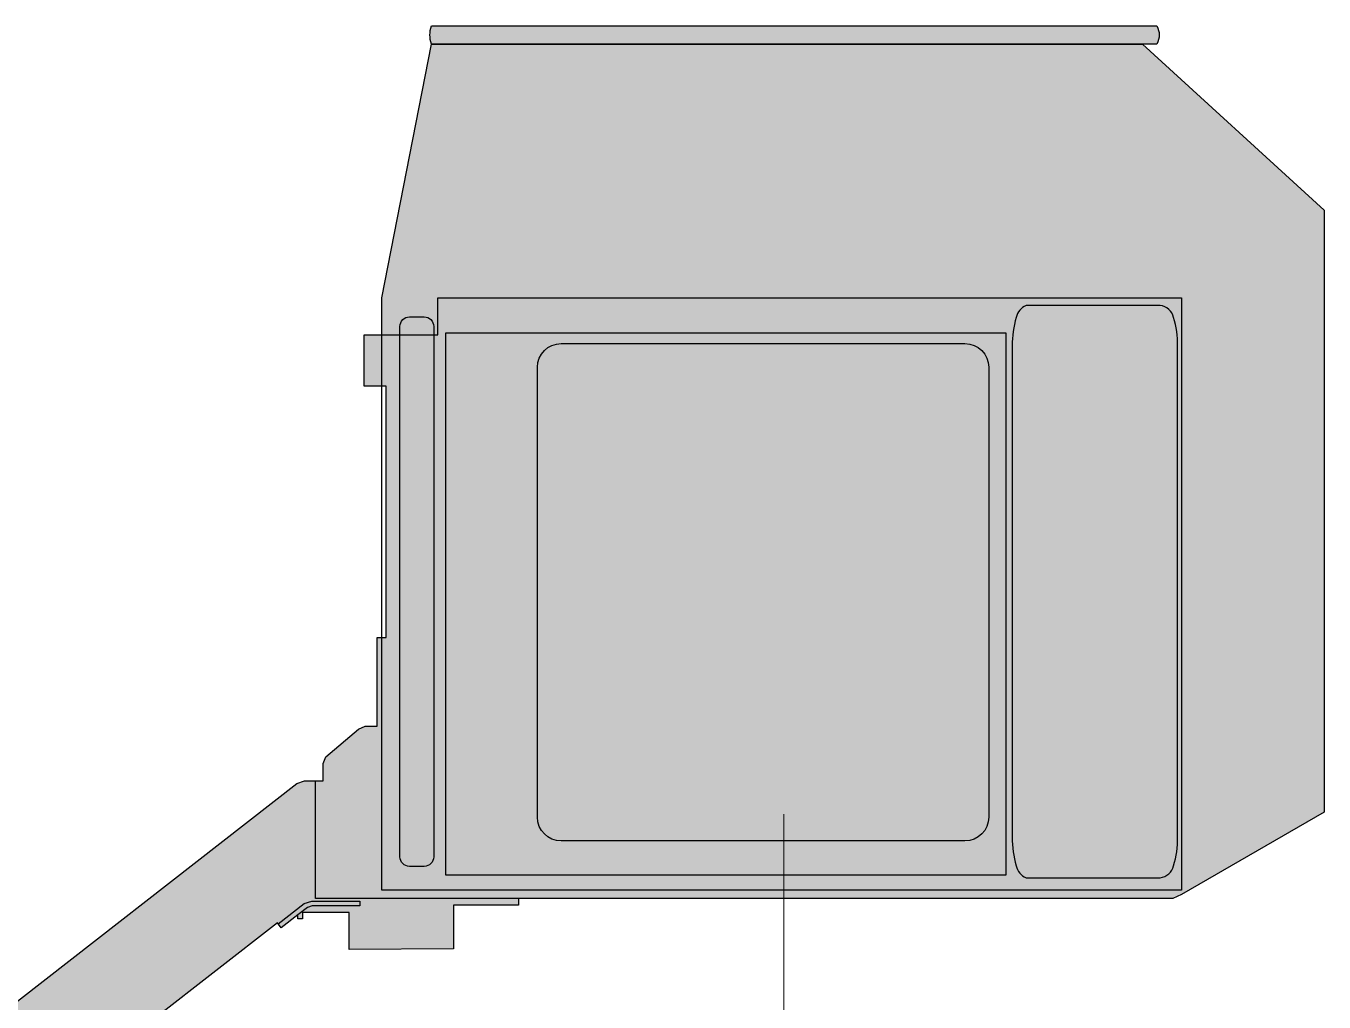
# Model space of a CAD drawing. Header units: millimetres. Extents: x -108948 to -85538, y -3239 to 59095.
# Drawn here: x -103513 to -100781, y 6314 to 8369 of the extents above; entities that cross this region are included whole.
import ezdxf

# ---------------------------------------------------------------- set-up
doc = ezdxf.new("R2010")
doc.units = ezdxf.units.MM
doc.set_wipeout_variables(frame=1)
doc.layers.add('Техника. Кран Liebherr LTM 1500-8.1. Стрела 50 м', color=250, linetype='Continuous')
doc.layers.add('Техника. Кран Liebherr LTM 1500-8.1. Штрих', color=7, linetype='Continuous', lineweight=15, true_color=0xffdf7f)

# ---------------------------------------------------------------- blocks, each defined once
blk = doc.blocks.new('Liebherr LTM 1500-8.1-20221218.201935')
at = {"color": 0, "linetype": 'ByBlock', "lineweight": -2, "ltscale": 10, "transparency": 16777216}
blk.add_wipeout([(-184.7152556375013, -127.00000000527598), (-709.8322955099586, -127.00000000527598), (-1399.8629159718773, -664.4378508669911), (-1415.8848821252402, -669.9611177149641), (-1455.018140807334, -669.9611177149641), (-1455.018140807334, -706.6976140266715), (-1460.8587080420339, -720.8224313269825), (-1529.577114269, -779.1119154162961), (-1543.7365470343145, -784.987098115992), (-1569.0121118919424, -784.987098115992), (-1569.0121118919424, -972.0270981160802), (-1587.6745650260061, -972.0270981160802), (-1587.674565025999, -1500.8376888505745), (-1541.7228698474873, -1500.8376888505745), (-1541.7228698474873, -1608.837688850574), (-1579.0449711659248, -1608.8376888505668), (-1579.0449711659248, -1686.7774795834562), (-1683.203540501862, -2221.027113372533), (-3180.0957524159244, -2221.027113372533), (-3562.044910130768, -1871.035108978002), (-3562.044910130768, -604.0271133725187), (-3262.044971165924, -431.0271133725191), (-3243.6745650263993, -422.3376888505891), (-1866.4143089855213, -422.3376888505891), (-1866.4143089855213, -408.3376888505745), (-1729.7241595695457, -408.3376888505745), (-1729.7241595695457, -316.33768885057407), (-1509.8542873814522, -315.02709813567435), (-1509.8542873814522, -392.8376888505745), (-1411.9999999952643, -392.8376888505745), (-1411.999999995257, -379.82214793429057), (-1401.999999995257, -379.82214793429057), (-1401.999999995257, -387.99234088688627), (-1367.232955350025, -360.87947748517126), (-1359.312089113963, -371.20215128085783), (-709.8322955099586, 134.16231114942548), (-184.7152556375088, 134.16231114942548), (13.761257514494673, 109.13582267807033), (13.761257514494673, 109.13582267807033), (54.53499177138656, 95.52975804687321), (86.98144731913499, 67.33667516493188), (106.14617803620058, 28.861546879994876), (109.10280493392065, -14.020626075531709), (95.3998627160413, -54.76190458484507), (67.12973675344392, -87.14125569104954), (28.60916406921183, -106.21447985684836), (9.8216167254202, -109.56064916245714)], dxfattribs=at)
at = {"layer": 'Техника. Кран Liebherr LTM 1500-8.1. Штрих', "ltscale": 10, "transparency": 16777216}
h = blk.add_hatch(color=256, dxfattribs=at)
h.dxf.hatch_style = 1
h.set_gradient(color1=(237, 237, 237), color2=(132, 132, 132), rotation=180, tint=1)
edge = h.paths.add_edge_path()
edge.add_arc((-3061.238574933007, -1589.46863955258), 192.5245119050542, 178.8800973815656, 196.9427792617502)
edge.add_arc((-3212.770171803081, -1637.326840456772), 33.66239045492773, 194.1806648153442, 262.5596052184109)
edge.add_line((-3217.12927344229, -1670.70579736137), (-2934.963616120665, -1670.705816317015))
edge.add_arc((-2947.941431269357, -1638.855198507398), 34.39310310059091, 292.1688721682686, 348.7355947065755)
edge.add_arc((-3098.379853509135, -1589.46847606383), 192.5252750768456, 343.057245125704, 361.1198495147999)
edge.add_line((-2905.891350495585, -1585.705797361377), (-2905.891350495585, -551.0476552715336))
edge.add_arc((-3098.379853509112, -547.2849765690844), 192.5252750768227, 358.8801504852011, 376.9427548742969)
edge.add_arc((-2947.941431269363, -497.8982541255162), 34.39310310059683, 11.26440529341614, 67.83112783172314)
edge.add_line((-2934.963616120665, -466.0476363158959), (-3217.12927344229, -466.0476552715336))
edge.add_arc((-3212.770171803081, -499.4266121761322), 33.66239045492761, 97.44039478158903, 165.8193351846556)
edge.add_arc((-3061.238574932985, -547.2848130803272), 192.524511905077, 163.0572207382507, 181.1199026184354)
edge.add_line((-3253.726311433085, -551.0476552715336), (-3253.726311433085, -1585.705797361377))
h = blk.add_hatch(color=256, dxfattribs=at)
h.dxf.hatch_style = 1
h.set_gradient(color1=(237, 237, 237), color2=(132, 132, 132), rotation=45, tint=1, name='HEMISPHERICAL')
edge = h.paths.add_edge_path()
edge.add_line((-2806.290764558085, -543.5475974487563), (-1956.290764558085, -543.5476520591546))
edge.add_arc((-1956.290767770464, -593.5476520591544), 49.99999999999988, -3.6811154018323577e-06, 89.99999631888511, ccw=False)
edge.add_line((-1906.290767770464, -593.5476552715336), (-1906.29082861288, -1540.54762475397))
edge.add_arc((-1956.290828612881, -1540.547621541591), 50.00000000000033, 269.9999963188851, 359.99999631888466, ccw=False)
edge.add_line((-1956.290831825259, -1590.547621541591), (-2806.290831825245, -1590.547566931193))
edge.add_arc((-2806.290828612866, -1540.547566931192), 50.00000000000033, 179.9999963188851, 269.9999963188849, ccw=False)
edge.add_line((-2856.290828612866, -1540.547563718814), (-2856.290767770464, -593.5475942363773))
edge.add_arc((-2806.290767770464, -593.5475974487562), 50.00000000000011, 89.99999631888488, 179.999996318885, ccw=False)
at = {"color": 0, "linetype": 'ByBlock', "lineweight": -2, "ltscale": 10, "transparency": 16777216}
for points in [[(-1360.760793641952, -369.3141627928489), (-1415.321779341946, -411.4962439868395), (-1431.320210486803, -417.0011177148845), (-1532.616870437683, -417.0011177148845), (-1532.616870437683, -407.0011177148845), (-1431.876334264547, -407.0011177148772), (-1422.037051015541, -403.618110428979), (-1401.999999995256, -387.9923408868854)], [(-1866.414308985521, -422.3376888505882), (-1439.343362917869, -422.3376888505954), (-1439.343362917869, -669.9611177149636)], [(-1696.687597446951, -1608.837688850566), (-1696.687597446959, -1673.337688850588), (-1696.687597446966, -1687.027082854955), (-3262.044971165924, -1687.027082854955), (-3262.044971165924, -440.0270981127687), (-1579.000000000007, -440.0270981127687), (-1579.044971165924, -1608.837688850566)], [(-1579.044971165924, -1608.837688850566), (-1696.687597446951, -1608.837688850566)]]:
    blk.add_lwpolyline(points, dxfattribs=at)
for points in [[(-3253.726311433085, -1585.705797361377, 0.0789769081085639), (-3245.406804480306, -1645.573460287458, 0.3075395859961029), (-3217.12927344229, -1670.70579736137), (-2934.963616120665, -1670.705816317015, 0.2519561419628205), (-2914.210870033938, -1645.573440809632, 0.07897656788094805), (-2905.891350495585, -1585.705797361377), (-2905.891350495585, -551.0476552715336, 0.07897656788094805), (-2914.210870033938, -491.1800118232859, 0.2519561419628205), (-2934.963616120665, -466.0476363158959), (-3217.12927344229, -466.0476552715336, 0.3075395859961029), (-3245.406804480306, -491.1799923454455, 0.0789769081085639), (-3253.726311433085, -551.0476552715336)], [(-1616.999999999993, -1626.726354519218, -0.4142135623734147), (-1636.999999999993, -1646.726354519211), (-1667.999999999993, -1646.726354519211, -0.4142135623735212), (-1687.999999999993, -1626.726354519218), (-1687.999999999993, -510.0270981136928, -0.4142135623735212), (-1667.999999999993, -490.0270981136928), (-1636.999999999993, -490.0270981136928, -0.4142135623734147), (-1616.999999999993, -510.0270981136928)], [(-2806.290764558085, -543.5475974487563), (-1956.290764558085, -543.5476520591546, -0.4142135623730981), (-1906.290767770464, -593.5476552715336), (-1906.29082861288, -1540.54762475397, -0.4142135623730929), (-1956.290831825259, -1590.547621541591), (-2806.290831825245, -1590.547566931193, -0.4142135623730936), (-2856.290828612866, -1540.547563718814), (-2856.290767770464, -593.5475942363773, -0.4142135623730966)]]:
    blk.add_lwpolyline(points, format="xyb", close=True, dxfattribs=at)
blk.add_lwpolyline([(-1712.695277003411, -472.1217508939299), (-2892.674565025198, -472.1217508939444), (-2892.674565025183, -1612.337688850603), (-1712.695277003397, -1612.337688850588)], close=True, dxfattribs=at)
blk.add_wipeout([(-1683.2035405018617, -2221.0271133725337), (-1683.2035405018617, -2221.0271133725337), (-1680.8400510811985, -2230.3967436395615), (-1680.0450464342716, -2240.0271133725337), (-1680.8400510811985, -2249.6574831055054), (-1683.2035405018617, -2259.027113372533), (-3210.044971165924, -2259.027113372533), (-3210.044971165924, -2259.027113372533), (-3213.774048304262, -2249.8505547247278), (-3215.044971165924, -2240.0271133725337), (-3213.774048304262, -2230.2036720203396), (-3210.044971165924, -2221.0271133725337)], dxfattribs=at)
at = {"layer": 'Техника. Кран Liebherr LTM 1500-8.1. Штрих', "ltscale": 10, "transparency": 16777216}
h = blk.add_hatch(color=256, dxfattribs=at)
h.dxf.hatch_style = 1
edge = h.paths.add_edge_path()
edge.add_line((9.821616725421336, -109.5606491624567), (-184.7152556375004, -127.0000000052751))
edge.add_line((-184.7152556375004, -127.0000000052751), (-709.8322955099575, -127.0000000052751))
edge.add_line((-709.8322955099575, -127.0000000052751), (-1399.862915971877, -664.4378508669906))
edge.add_line((-1399.862915971877, -664.4378508669906), (-1415.88488212524, -669.9611177149636))
edge.add_line((-1415.88488212524, -669.9611177149636), (-1455.018140807333, -669.9611177149636))
edge.add_line((-1455.018140807333, -669.9611177149636), (-1455.018140807333, -706.6976140266706))
edge.add_line((-1455.018140807333, -706.6976140266706), (-1460.858708042033, -720.822431326982))
edge.add_line((-1460.858708042033, -720.822431326982), (-1529.577114268999, -779.1119154162952))
edge.add_line((-1529.577114268999, -779.1119154162952), (-1543.736547034314, -784.9870981159911))
edge.add_line((-1543.736547034314, -784.9870981159911), (-1569.012111891941, -784.9870981159911))
edge.add_line((-1569.012111891941, -784.9870981159911), (-1569.012111891941, -972.0270981160793))
edge.add_line((-1569.012111891941, -972.0270981160793), (-1587.674565026005, -972.0270981160793))
edge.add_line((-1587.674565026005, -972.0270981160793), (-1587.674565025998, -1500.837688850574))
edge.add_line((-1587.674565025998, -1500.837688850574), (-1541.722869847486, -1500.837688850574))
edge.add_line((-1541.722869847486, -1500.837688850574), (-1541.722869847486, -1608.837688850574))
edge.add_line((-1541.722869847486, -1608.837688850574), (-1579.044971165924, -1608.837688850566))
edge.add_line((-1579.044971165924, -1608.837688850566), (-1579.044971165924, -1686.777479583456))
edge.add_line((-1579.044971165924, -1686.777479583456), (-1683.203540501861, -2221.027113372533))
edge.add_line((-1683.203540501861, -2221.027113372533), (-3180.095752415924, -2221.027113372533))
edge.add_line((-3180.095752415924, -2221.027113372533), (-3562.044910130768, -1871.035108978002))
edge.add_line((-3562.044910130768, -1871.035108978002), (-3562.044910130768, -604.0271133725182))
edge.add_line((-3562.044910130768, -604.0271133725182), (-3262.044971165924, -431.0271133725182))
edge.add_line((-3262.044971165924, -431.0271133725182), (-3243.674565026398, -422.3376888505882))
edge.add_line((-3243.674565026398, -422.3376888505882), (-1866.414308985521, -422.3376888505882))
edge.add_line((-1866.414308985521, -422.3376888505882), (-1866.414308985521, -408.3376888505736))
edge.add_line((-1866.414308985521, -408.3376888505736), (-1729.724159569545, -408.3376888505736))
edge.add_line((-1729.724159569545, -408.3376888505736), (-1729.724159569545, -316.3376888505736))
edge.add_line((-1729.724159569545, -316.3376888505736), (-1509.854287381451, -315.0270981356734))
edge.add_line((-1509.854287381451, -315.0270981356734), (-1509.854287381451, -392.8376888505736))
edge.add_line((-1509.854287381451, -392.8376888505736), (-1411.999999995263, -392.8376888505736))
edge.add_line((-1411.999999995263, -392.8376888505736), (-1411.999999995256, -379.8221479342901))
edge.add_line((-1411.999999995256, -379.8221479342901), (-1401.999999995256, -379.8221479342901))
edge.add_line((-1401.999999995256, -379.8221479342901), (-1401.999999995256, -387.9923408868854))
edge.add_line((-1401.999999995256, -387.9923408868854), (-1367.232955350024, -360.8794774851704))
edge.add_line((-1367.232955350024, -360.8794774851704), (-1359.312089113962, -371.2021512808569))
edge.add_line((-1359.312089113962, -371.2021512808569), (-709.8322955099575, 134.1623111494264))
edge.add_line((-709.8322955099575, 134.1623111494264), (-184.7152556375077, 134.1623111494264))
edge.add_line((-184.7152556375077, 134.1623111494264), (13.76125751449581, 109.1358226780721))
edge.add_arc((-3.61843888185831e-12, -2.158828671383617e-13), 110.0000000000001, -84.87738550331159, 82.81333411625548, ccw=False)
edge = h.paths.add_edge_path(flags=16)
edge.add_arc((0, 0), 55.00000000000276, 0, 360)
edge = h.paths.add_edge_path(flags=16)
edge.add_line((-2806.290764558085, -543.5475974487563), (-1956.290764558085, -543.5476520591546))
edge.add_arc((-1956.290767770464, -593.5476520591544), 49.99999999999988, -3.6811154018323577e-06, 89.99999631888511, ccw=False)
edge.add_line((-1906.290767770464, -593.5476552715336), (-1906.29082861288, -1540.54762475397))
edge.add_arc((-1956.290828612881, -1540.547621541591), 50.00000000000033, 269.9999963188851, 359.99999631888466, ccw=False)
edge.add_line((-1956.290831825259, -1590.547621541591), (-2806.290831825245, -1590.547566931193))
edge.add_arc((-2806.290828612866, -1540.547566931192), 50.00000000000033, 179.9999963188851, 269.9999963188849, ccw=False)
edge.add_line((-2856.290828612866, -1540.547563718814), (-2856.290767770464, -593.5475942363773))
edge.add_arc((-2806.290767770464, -593.5475974487562), 50.00000000000011, 89.99999631888488, 179.999996318885, ccw=False)
edge = h.paths.add_edge_path(flags=16)
edge.add_arc((-3061.238574933007, -1589.46863955258), 192.5245119050542, 178.8800973815656, 196.9427792617502)
edge.add_arc((-3212.770171803081, -1637.326840456772), 33.66239045492773, 194.1806648153442, 262.5596052184109)
edge.add_line((-3217.12927344229, -1670.70579736137), (-2934.963616120665, -1670.705816317015))
edge.add_arc((-2947.941431269357, -1638.855198507398), 34.39310310059091, 292.1688721682686, 348.7355947065755)
edge.add_arc((-3098.379853509135, -1589.46847606383), 192.5252750768456, 343.057245125704, 361.1198495147999)
edge.add_line((-2905.891350495585, -1585.705797361377), (-2905.891350495585, -551.0476552715336))
edge.add_arc((-3098.379853509112, -547.2849765690844), 192.5252750768227, 358.8801504852011, 376.9427548742969)
edge.add_arc((-2947.941431269363, -497.8982541255162), 34.39310310059683, 11.26440529341614, 67.83112783172314)
edge.add_line((-2934.963616120665, -466.0476363158959), (-3217.12927344229, -466.0476552715336))
edge.add_arc((-3212.770171803081, -499.4266121761322), 33.66239045492761, 97.44039478158903, 165.8193351846556)
edge.add_arc((-3061.238574932985, -547.2848130803272), 192.524511905077, 163.0572207382507, 181.1199026184354)
edge.add_line((-3253.726311433085, -551.0476552715336), (-3253.726311433085, -1585.705797361377))
edge = h.paths.add_edge_path(flags=17)
edge.add_line((-709.8322955099575, -127.0000000052751), (-709.8322955099575, 134.1623111494264))
at = {"layer": 'Техника. Кран Liebherr LTM 1500-8.1. Штрих', "ltscale": 10, "true_color": 0xadadad, "transparency": 16777216}
h = blk.add_hatch(color=253, dxfattribs=at)
h.dxf.hatch_style = 1
edge = h.paths.add_edge_path()
edge.add_line((-3210.044971165924, -2221.027113372533), (-1683.203540501861, -2221.027113372533))
edge.add_arc((-1738.771780890049, -2240.027113372533), 58.72673445577731, -18.8766831911002, 18.8766831911002, ccw=False)
edge.add_line((-1683.203540501861, -2259.027113372533), (-3210.044971165924, -2259.027113372533))
edge.add_arc((-3176.444971165925, -2240.027113372533), 38.59999999999874, 150.5128743270575, 209.4871256729425, ccw=False)
at = {"color": 0, "linetype": 'ByBlock', "lineweight": -2, "ltscale": 10, "transparency": 16777216}
blk.add_lwpolyline([(-709.8322955099575, -127.0000000052751), (-1399.862915971877, -664.4378508669906), (-1415.88488212524, -669.9611177149636), (-1455.018140807333, -669.9611177149636), (-1455.018140807333, -706.6976140266706), (-1460.858708042033, -720.822431326982), (-1529.577114268999, -779.1119154162952), (-1543.736547034314, -784.9870981159911), (-1569.012111891941, -784.9870981159911), (-1569.012111891941, -972.0270981160793), (-1587.674565026005, -972.0270981160793), (-1587.674565025998, -1500.837688850574), (-1541.722869847486, -1500.837688850574), (-1541.722869847486, -1608.837688850574), (-1579.044971165924, -1608.837688850566), (-1579.044971165924, -1686.777479583456), (-1683.203540501861, -2221.027113372533), (-3180.095752415924, -2221.027113372533), (-3562.044910130768, -1871.035108978002), (-3562.044910130768, -604.0271133725182), (-3262.044971165924, -431.0271133725182), (-3243.674565026398, -422.3376888505882), (-1866.414308985521, -422.3376888505882), (-1866.414308985521, -408.3376888505736), (-1729.724159569545, -408.3376888505736), (-1729.724159569545, -316.3376888505736), (-1509.854287381451, -315.0270981356734), (-1509.854287381451, -392.8376888505736), (-1411.999999995263, -392.8376888505736), (-1411.999999995256, -379.8221479342901), (-1401.999999995256, -379.8221479342901), (-1401.999999995256, -387.9923408868854), (-1367.232955350024, -360.8794774851704), (-1359.312089113962, -371.2021512808569), (-709.8322955099575, 134.1623111494264)], dxfattribs=at)
blk.add_lwpolyline([(-3210.044971165924, -2221.027113372533), (-1683.203540501861, -2221.027113372533, -0.1662365298731529), (-1683.203540501861, -2259.027113372533), (-3210.044971165924, -2259.027113372533, -0.263157894736852)], format="xyb", close=True, dxfattribs=at)
blk = doc.blocks.new('*U52')
at = {"color": 0, "linetype": 'ByBlock', "lineweight": -2, "ltscale": 10, "transparency": 16777216}
blk.add_blockref('Liebherr LTM 1500-8.1-20221218.201935', (2425.000000000364, -1360.04779123472), dxfattribs=at)
at = {"color": 0, "linetype": 'ByBlock', "lineweight": 5, "ltscale": 10, "transparency": 16777216}
blk.add_lwpolyline([(3.637978807091713e-12, -1960), (3.637978807091713e-12, 0)], dxfattribs=at)

msp = doc.modelspace()

# ---------------------------------------------------------------- block references
at = {"layer": 'Техника. Кран Liebherr LTM 1500-8.1. Стрела 50 м', "transparency": 33554687, "rotation": 180}
msp.add_blockref('*U52', (-101917.7027454496, 4749.442930310383), dxfattribs=at)

doc.saveas('drawing.dxf')
